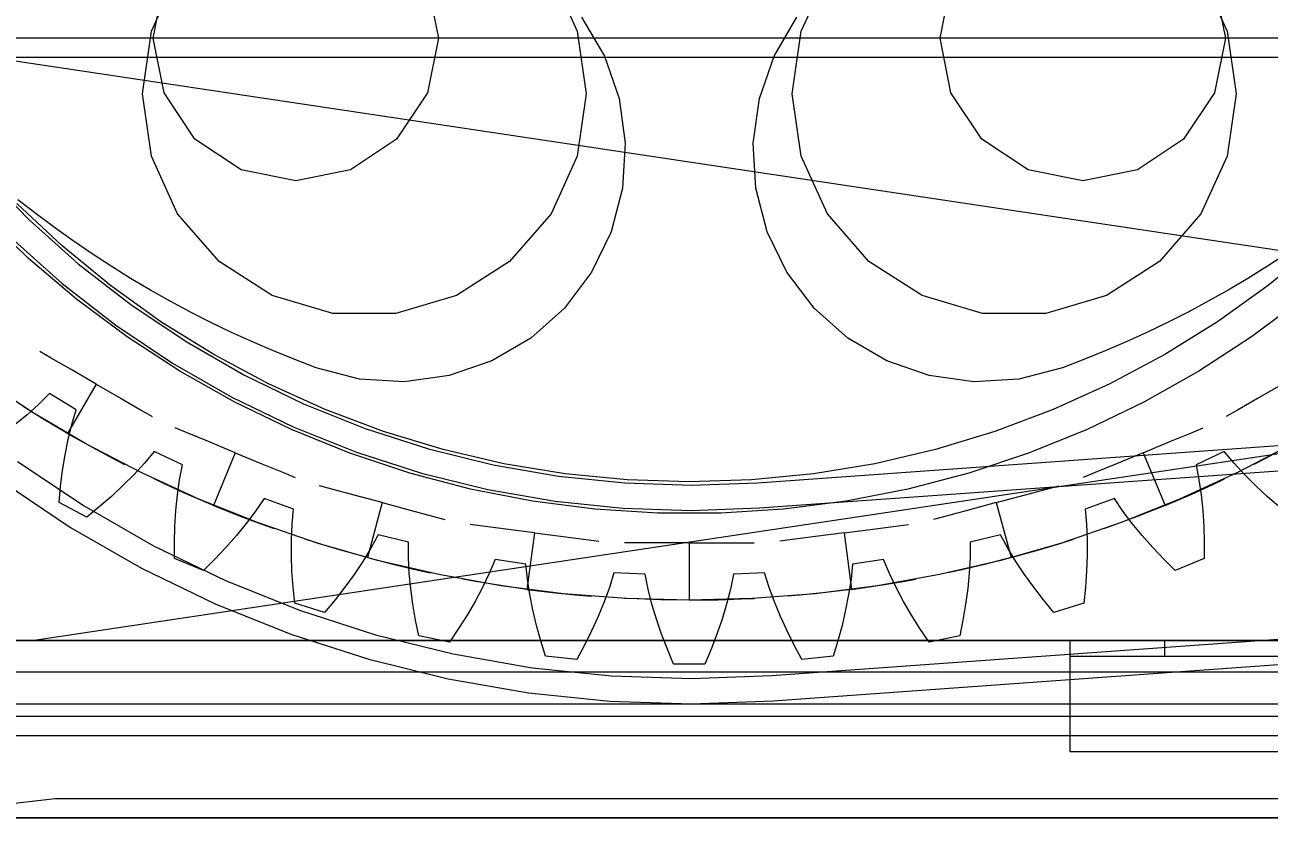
# Model space of a CAD drawing. Header units: millimetres. Extents: x -191664 to 191490, y -197311 to 10263.
# Drawn here: x 490.4 to 882.9, y -184227 to -183975.8 of the extents above; entities that cross this region are included whole.
import ezdxf

# ---------------------------------------------------------------- set-up
doc = ezdxf.new("R2010")
doc.units = ezdxf.units.MM
doc.layers.add('R15_COTAS_TRANSPORTE_P', color=1, linetype='Continuous', lineweight=0)
doc.layers.add('R15_PRENSA_RECEPCION_P', color=2, linetype='Continuous', lineweight=0)
doc.dimstyles.new('PLANTA_20', dxfattribs={"dimtxt": 50, "dimasz": 30, "dimexe": 30, "dimexo": 16, "dimgap": 20, "dimtad": 1, "dimtih": 1, "dimtoh": 1, "dimdec": 1, "dimzin": 0, "dimdsep": 46, "dimcen": 0.09, "dimadec": 0, "dimazin": 0, "dimtfac": 1, "dimtdec": 4, "dimtofl": 0, "dimtmove": 0, "dimatfit": 3, "dimfxl": 1, "dimtolj": 1, "dimtzin": 0, "dimarcsym": 0})

# ---------------------------------------------------------------- blocks, each defined once
blk = doc.blocks.new('*D131')
at = {"layer": 'Defpoints', "color": 0, "transparency": 16777216}
for p in [(1100, -183968.15), (1139.8, -184162.66), (1104.62, -184212), (1304.62, -184212), (1304.62, -184212)]:
    blk.add_point(p, dxfattribs=at)
at = {"layer": 'R15_COTAS_TRANSPORTE_P', "color": 0, "lineweight": -2, "transparency": 16777216}
blk.add_arc((1304.62, -184212), 172.05, 140.0034, 169.9966, dxfattribs=at)
at = {"layer": 'R15_COTAS_TRANSPORTE_P', "color": 0, "transparency": 16777216}
for points in [[(1169.28, -184097.88), (1176.35, -184104.95), (1194.03, -184080.2)], [(1140.17, -184182.55), (1130.2, -184181.68), (1132.57, -184212)]]:
    blk.add_solid(points, dxfattribs=at)
blk = doc.blocks.new('*D132')
at = {"layer": 'Defpoints', "color": 0, "transparency": 16777216}
for p in [(-500, -194490), (-500, -194490), (500, -194490), (203.29, -194656.68), (439.69, -194832.02)]:
    blk.add_point(p, dxfattribs=at)
at = {"layer": 'R15_COTAS_TRANSPORTE_P', "color": 0, "lineweight": -2, "transparency": 16777216}
blk.add_arc((-500, -194490), 722.77, 342.37834, 357.62166, dxfattribs=at)
at = {"layer": 'R15_COTAS_TRANSPORTE_P', "color": 0, "transparency": 16777216}
for points in [[(217.15, -194519.89), (227.15, -194520.1), (222.77, -194490)], [(193.59, -194710.42), (184.12, -194707.19), (179.18, -194737.2)]]:
    blk.add_solid(points, dxfattribs=at)
blk = doc.blocks.new('*D133')
at = {"layer": 'Defpoints', "color": 0, "transparency": 16777216}
for p in [(439.69, -194147.98), (217.89, -194406.09), (-500, -194490), (-500, -194490), (500, -194490)]:
    blk.add_point(p, dxfattribs=at)
at = {"layer": 'R15_COTAS_TRANSPORTE_P', "color": 0, "lineweight": -2, "transparency": 16777216}
blk.add_arc((-500, -194490), 722.77, 2.37834, 17.62166, dxfattribs=at)
at = {"layer": 'R15_COTAS_TRANSPORTE_P', "color": 0, "transparency": 16777216}
for points in [[(184.12, -194272.81), (193.59, -194269.58), (179.18, -194242.8)], [(227.15, -194459.9), (217.15, -194460.11), (222.77, -194490)]]:
    blk.add_solid(points, dxfattribs=at)

msp = doc.modelspace()

# ---------------------------------------------------------------- linework, layer by layer
at = {"layer": 'R15_PRENSA_RECEPCION_P', "color": 9, "true_color": 0xb9c3c2}
for p, q in [((530.34, -183977.81), (538.61, -183959.69)), ((656.39, -183959.69), (664.66, -183977.81)), ((735.34, -183977.81), (743.61, -183959.69)), ((861.39, -183959.69), (869.66, -183977.81)), ((530.88, -183979.99), (534.3, -183962.77)), ((617.45, -183962.77), (620.88, -183979.99)), ((779.12, -183979.99), (782.55, -183962.77)), ((865.7, -183962.77), (869.12, -183979.99)), ((666.03, -183973.35), (673.22, -183985.61)), ((726.78, -183985.61), (733.97, -183973.35)), ((920, -183980), (480, -183980)), ((527.5, -183997.54), (530.34, -183977.81)), ((534.3, -183997.21), (530.88, -183979.99)), ((620.88, -183979.99), (617.45, -183997.21)), ((664.66, -183977.81), (667.5, -183997.54)), ((732.5, -183997.54), (735.34, -183977.81)), ((782.55, -183997.21), (779.12, -183979.99)), ((869.12, -183979.99), (865.7, -183997.21)), ((869.66, -183977.81), (872.5, -183997.54)), ((480, -183986), (1720, -183986)), ((480, -183986), (1706.67, -184170)), ((1720, -183986), (493.33, -184170)), ((673.22, -183985.61), (677.87, -183999.04)), ((722.13, -183999.04), (726.78, -183985.61)), ((530.34, -184017.26), (527.5, -183997.54)), ((544.06, -184011.81), (534.3, -183997.21)), ((617.45, -183997.21), (607.69, -184011.81)), ((667.5, -183997.54), (664.66, -184017.26)), ((677.87, -183999.04), (679.82, -184013.12)), ((720.18, -184013.12), (722.13, -183999.04)), ((735.34, -184017.26), (732.5, -183997.54)), ((792.31, -184011.81), (782.55, -183997.21)), ((865.7, -183997.21), (855.94, -184011.81)), ((872.5, -183997.54), (869.66, -184017.26)), ((558.65, -184021.57), (544.06, -184011.81)), ((607.69, -184011.81), (593.1, -184021.57)), ((806.9, -184021.57), (792.31, -184011.81)), ((855.94, -184011.81), (841.35, -184021.57)), ((679.82, -184013.12), (678.98, -184027.3)), ((721.02, -184027.3), (720.18, -184013.12)), ((538.61, -184035.38), (530.34, -184017.26)), ((664.66, -184017.26), (656.39, -184035.38)), ((743.61, -184035.38), (735.34, -184017.26)), ((869.66, -184017.26), (861.39, -184035.38)), ((575.88, -184024.99), (558.65, -184021.57)), ((593.1, -184021.57), (575.88, -184024.99)), ((824.12, -184024.99), (806.9, -184021.57)), ((841.35, -184021.57), (824.12, -184024.99)), ((678.98, -184027.3), (675.39, -184041.06)), ((724.61, -184041.06), (721.02, -184027.3)), ((493.94, -184035.44), (488.24, -184031)), ((502.2, -184045.55), (487.87, -184032.13)), ((551.66, -184050.44), (538.61, -184035.38)), ((656.39, -184035.38), (643.34, -184050.44)), ((756.66, -184050.44), (743.61, -184035.38)), ((861.39, -184035.38), (848.34, -184050.44)), ((491.59, -184049.49), (477.31, -184035.66)), ((499.73, -184039.76), (493.94, -184035.44)), ((505.62, -184043.95), (499.73, -184039.76)), ((675.39, -184041.06), (669.18, -184053.84)), ((730.82, -184053.84), (724.61, -184041.06)), ((517.37, -184058.01), (502.2, -184045.55)), ((511.59, -184048.02), (505.62, -184043.95)), ((897.8, -184045.55), (882.63, -184058.01)), ((506.72, -184062.37), (491.59, -184049.49)), ((517.64, -184051.96), (511.59, -184048.02)), ((568.42, -184061.21), (551.66, -184050.44)), ((643.34, -184050.44), (626.58, -184061.21)), ((773.42, -184061.21), (756.66, -184050.44)), ((848.34, -184050.44), (831.58, -184061.21)), ((888.41, -184048.02), (882.36, -184051.96)), ((523.78, -184055.77), (517.64, -184051.96)), ((669.18, -184053.84), (660.6, -184065.17)), ((725.92, -184181.07), (2483.03, -184054.93)), ((739.4, -184065.17), (730.82, -184053.84)), ((882.36, -184051.96), (876.22, -184055.77)), ((533.33, -184069.44), (517.37, -184058.01)), ((530, -184059.45), (523.78, -184055.77)), ((882.63, -184058.01), (866.67, -184069.44)), ((876.22, -184055.77), (870, -184059.45)), ((522.64, -184074.25), (506.72, -184062.37)), ((536.29, -184062.99), (530, -184059.45)), ((587.54, -184066.82), (568.42, -184061.21)), ((626.58, -184061.21), (607.46, -184066.82)), ((726.49, -184189.05), (2483.6, -184062.91)), ((792.54, -184066.82), (773.42, -184061.21)), ((831.58, -184061.21), (812.46, -184066.82)), ((870, -184059.45), (863.71, -184062.99)), ((893.28, -184062.37), (877.36, -184074.25)), ((542.66, -184066.41), (536.29, -184062.99)), ((549.1, -184069.68), (542.66, -184066.41)), ((607.46, -184066.82), (587.54, -184066.82)), ((660.6, -184065.17), (649.98, -184074.61)), ((750.02, -184074.61), (739.4, -184065.17)), ((812.46, -184066.82), (792.54, -184066.82)), ((857.34, -184066.41), (850.9, -184069.68)), ((863.71, -184062.99), (857.34, -184066.41)), ((550, -184079.81), (533.33, -184069.44)), ((555.61, -184072.82), (549.1, -184069.68)), ((850.9, -184069.68), (844.39, -184072.82)), ((866.67, -184069.44), (850, -184079.81)), ((539.3, -184085.09), (522.64, -184074.25)), ((562.19, -184075.82), (555.61, -184072.82)), ((649.98, -184074.61), (637.71, -184081.8)), ((762.29, -184081.8), (750.02, -184074.61)), ((844.39, -184072.82), (837.81, -184075.82)), ((877.36, -184074.25), (860.7, -184085.09)), ((568.82, -184078.67), (562.19, -184075.82)), ((837.81, -184075.82), (831.18, -184078.67)), ((498.66, -184080.9), (495.14, -184078.87)), ((504.98, -184084.55), (498.66, -184080.9)), ((567.31, -184089.06), (550, -184079.81)), ((575.52, -184081.39), (568.82, -184078.67)), ((582.27, -184083.97), (575.52, -184081.39)), ((637.71, -184081.8), (624.28, -184086.45)), ((775.72, -184086.45), (762.29, -184081.8)), ((824.48, -184081.39), (817.73, -184083.97)), ((831.18, -184078.67), (824.48, -184081.39)), ((850, -184079.81), (832.69, -184089.06)), ((512.88, -184089.11), (504.98, -184084.55)), ((556.61, -184094.85), (539.3, -184085.09)), ((596.02, -184087.56), (582.27, -184083.97)), ((624.28, -184086.45), (610.21, -184088.4)), ((789.79, -184088.4), (775.72, -184086.45)), ((817.73, -184083.97), (803.98, -184087.56)), ((860.7, -184085.09), (843.39, -184094.85)), ((492.51, -184097.88), (475.92, -184086.94)), ((512.88, -184089.11), (503.88, -184104.7)), ((512.88, -184089.11), (520.77, -184093.67)), ((585.19, -184097.16), (567.31, -184089.06)), ((610.21, -184088.4), (596.02, -184087.56)), ((803.98, -184087.56), (789.79, -184088.4)), ((832.69, -184089.06), (814.81, -184097.16)), ((887.12, -184089.11), (879.23, -184093.67)), ((498.18, -184092.13), (494.75, -184095.52)), ((506.63, -184097.19), (498.18, -184092.13)), ((520.77, -184093.67), (527.09, -184097.32)), ((879.23, -184093.67), (872.91, -184097.32)), ((496.04, -184100.05), (489.83, -184096.19)), ((494.75, -184095.52), (491.12, -184098.78)), ((509.64, -184107.96), (492.51, -184097.88)), ((505.26, -184101.82), (506.63, -184097.19)), ((527.09, -184097.32), (530.61, -184099.35)), ((574.52, -184103.47), (556.61, -184094.85)), ((603.57, -184104.08), (585.19, -184097.16)), ((814.81, -184097.16), (796.43, -184104.08)), ((843.39, -184094.85), (825.48, -184103.47)), ((872.91, -184097.32), (869.39, -184099.35)), ((491.12, -184098.78), (487.31, -184101.92)), ((503.88, -184104.7), (496.04, -184100.05)), ((504.1, -184106.56), (505.26, -184101.82)), ((503.88, -184104.7), (511.82, -184109.16)), ((541.61, -184104.48), (537.87, -184102.93)), ((548.36, -184107.28), (541.61, -184104.48)), ((592.94, -184110.93), (574.52, -184103.47)), ((622.35, -184109.78), (603.57, -184104.08)), ((796.43, -184104.08), (777.65, -184109.78)), ((825.48, -184103.47), (807.06, -184110.93)), ((851.64, -184107.28), (858.39, -184104.48)), ((858.39, -184104.48), (862.13, -184102.93)), ((503.13, -184111.4), (504.1, -184106.56)), ((527.26, -184117.16), (509.64, -184107.96)), ((511.82, -184109.16), (518.27, -184112.61)), ((556.78, -184110.76), (548.36, -184107.28)), ((641.47, -184114.24), (622.35, -184109.78)), ((777.65, -184109.78), (758.53, -184114.24)), ((843.22, -184110.76), (851.64, -184107.28)), ((890.36, -184107.96), (872.74, -184117.16)), ((888.18, -184109.16), (881.73, -184112.61)), ((488.12, -184113.51), (509.07, -184127.56)), ((502.33, -184116.33), (503.13, -184111.4)), ((518.27, -184112.61), (521.87, -184114.47)), ((531.22, -184110.34), (528.14, -184114.05)), ((540.12, -184114.55), (531.22, -184110.34)), ((556.78, -184110.76), (549.89, -184127.39)), ((556.78, -184110.76), (565.2, -184114.25)), ((611.8, -184117.19), (592.94, -184110.93)), ((807.06, -184110.93), (788.2, -184117.19)), ((843.22, -184110.76), (834.8, -184114.25)), ((843.22, -184110.76), (850.11, -184127.39)), ((868.78, -184110.34), (859.88, -184114.55)), ((871.86, -184114.05), (868.78, -184110.34)), ((881.73, -184112.61), (878.13, -184114.47)), ((501.69, -184121.35), (502.33, -184116.33)), ((524.84, -184117.65), (521.36, -184121.14)), ((528.14, -184114.05), (524.84, -184117.65)), ((545.31, -184125.46), (527.26, -184117.16)), ((539.21, -184119.28), (540.12, -184114.55)), ((565.2, -184114.25), (571.95, -184117.04)), ((571.95, -184117.04), (575.7, -184118.6)), ((631.02, -184122.23), (611.8, -184117.19)), ((660.84, -184117.43), (641.47, -184114.24)), ((680.38, -184119.36), (660.84, -184117.43)), ((739.16, -184117.43), (719.62, -184119.36)), ((758.53, -184114.24), (739.16, -184117.43)), ((788.2, -184117.19), (768.98, -184122.23)), ((828.05, -184117.04), (824.3, -184118.6)), ((834.8, -184114.25), (828.05, -184117.04)), ((872.74, -184117.16), (854.69, -184125.46)), ((859.88, -184114.55), (860.79, -184119.28)), ((875.16, -184117.65), (871.86, -184114.05)), ((878.64, -184121.14), (875.16, -184117.65)), ((483.44, -184120), (504.85, -184134.35)), ((501.21, -184126.44), (501.69, -184121.35)), ((521.36, -184121.14), (517.7, -184124.55)), ((534.86, -184120.79), (531.18, -184119.06)), ((541.51, -184123.81), (534.86, -184120.79)), ((538.52, -184124.11), (539.21, -184119.28)), ((587.28, -184122.25), (583.36, -184121.2)), ((700, -184120), (680.38, -184119.36)), ((719.62, -184119.36), (700, -184120)), ((812.72, -184122.25), (816.64, -184121.2)), ((858.49, -184123.81), (865.14, -184120.79)), ((860.79, -184119.28), (861.48, -184124.11)), ((865.14, -184120.79), (868.82, -184119.06)), ((882.3, -184124.55), (878.64, -184121.14)), ((517.7, -184124.55), (513.88, -184127.86)), ((538.03, -184129.03), (538.52, -184124.11)), ((549.89, -184127.39), (541.51, -184123.81)), ((563.77, -184132.83), (545.31, -184125.46)), ((565.88, -184125.22), (563.18, -184129.21)), ((575.16, -184128.54), (565.88, -184125.22)), ((594.34, -184124.14), (587.28, -184122.25)), ((603.14, -184126.5), (594.34, -184124.14)), ((650.52, -184126.03), (631.02, -184122.23)), ((768.98, -184122.23), (749.48, -184126.03)), ((796.86, -184126.5), (805.66, -184124.14)), ((805.66, -184124.14), (812.72, -184122.25)), ((834.12, -184125.22), (824.84, -184128.54)), ((836.82, -184129.21), (834.12, -184125.22)), ((854.69, -184125.46), (836.23, -184132.83)), ((850.11, -184127.39), (858.49, -184123.81)), ((861.48, -184124.11), (861.97, -184129.03)), ((886.12, -184127.86), (882.3, -184124.55)), ((509.91, -184131.09), (501.21, -184126.44)), ((509.07, -184127.56), (530.95, -184140.1)), ((513.88, -184127.86), (509.91, -184131.09)), ((537.72, -184134.02), (538.03, -184129.03)), ((549.89, -184127.39), (558.35, -184130.78)), ((563.18, -184129.21), (560.25, -184133.12)), ((574.71, -184133.34), (575.16, -184128.54)), ((603.14, -184126.5), (598.48, -184143.88)), ((603.14, -184126.5), (611.94, -184128.86)), ((611.94, -184128.86), (619, -184130.75)), ((670.23, -184128.57), (650.52, -184126.03)), ((690.06, -184129.84), (670.23, -184128.57)), ((729.77, -184128.57), (709.94, -184129.84)), ((749.48, -184126.03), (729.77, -184128.57)), ((788.06, -184128.86), (781, -184130.75)), ((796.86, -184126.5), (788.06, -184128.86)), ((796.86, -184126.5), (801.52, -184143.88)), ((824.84, -184128.54), (825.29, -184133.34)), ((839.75, -184133.12), (836.82, -184129.21)), ((850.11, -184127.39), (841.65, -184130.78)), ((861.97, -184129.03), (862.28, -184134.02)), ((560.25, -184133.12), (557.13, -184136.94)), ((558.35, -184130.78), (565.19, -184133.36)), ((582.57, -184139.26), (563.77, -184132.83)), ((565.19, -184133.36), (569.01, -184134.73)), ((574.5, -184138.21), (574.71, -184133.34)), ((619, -184130.75), (622.91, -184131.8)), ((634.87, -184133.91), (630.85, -184133.38)), ((709.94, -184129.84), (690.06, -184129.84)), ((765.13, -184133.91), (769.15, -184133.38)), ((781, -184130.75), (777.09, -184131.8)), ((836.23, -184132.83), (817.43, -184139.26)), ((825.29, -184133.34), (825.5, -184138.21)), ((834.81, -184133.36), (830.99, -184134.73)), ((841.65, -184130.78), (834.81, -184133.36)), ((842.87, -184136.94), (839.75, -184133.12)), ((504.85, -184134.35), (527.22, -184147.18)), ((537.58, -184139.07), (537.72, -184134.02)), ((557.13, -184136.94), (553.82, -184140.69)), ((601.84, -184136.63), (599.54, -184140.87)), ((611.39, -184139.02), (601.84, -184136.63)), ((642.12, -184134.86), (634.87, -184133.91)), ((651.15, -184136.05), (642.12, -184134.86)), ((651.15, -184136.05), (648.8, -184153.89)), ((651.15, -184136.05), (660.18, -184137.24)), ((660.18, -184137.24), (667.43, -184138.19)), ((739.82, -184137.24), (732.57, -184138.19)), ((748.85, -184136.05), (739.82, -184137.24)), ((748.85, -184136.05), (757.88, -184134.86)), ((748.85, -184136.05), (751.2, -184153.89)), ((757.88, -184134.86), (765.13, -184133.91)), ((798.16, -184136.63), (788.61, -184139.02)), ((800.46, -184140.87), (798.16, -184136.63)), ((846.18, -184140.69), (842.87, -184136.94)), ((862.28, -184134.02), (862.42, -184139.07)), ((530.95, -184140.1), (553.65, -184151.1)), ((537.6, -184144.19), (537.58, -184139.07)), ((553.82, -184140.69), (550.34, -184144.36)), ((574.49, -184143.15), (574.5, -184138.21)), ((582.71, -184139.3), (578.84, -184138.07)), ((601.68, -184144.73), (582.57, -184139.26)), ((589.7, -184141.42), (582.71, -184139.3)), ((599.54, -184140.87), (597.01, -184145.04)), ((611.42, -184143.84), (611.39, -184139.02)), ((667.43, -184138.19), (671.45, -184138.72)), ((683.58, -184139.25), (679.53, -184139.25)), ((690.89, -184139.25), (683.58, -184139.25)), ((700, -184139.25), (690.89, -184139.25)), ((700, -184139.25), (700, -184157.25)), ((700, -184139.25), (709.11, -184139.25)), ((709.11, -184139.25), (716.42, -184139.25)), ((716.42, -184139.25), (720.47, -184139.25)), ((732.57, -184138.19), (728.55, -184138.72)), ((788.61, -184139.02), (788.58, -184143.84)), ((817.43, -184139.26), (798.32, -184144.73)), ((802.99, -184145.04), (800.46, -184140.87)), ((810.3, -184141.42), (817.29, -184139.3)), ((817.29, -184139.3), (821.16, -184138.07)), ((825.5, -184138.21), (825.51, -184143.15)), ((849.66, -184144.36), (846.18, -184140.69)), ((862.42, -184139.07), (862.4, -184144.19)), ((546.71, -184147.96), (537.6, -184144.19)), ((550.34, -184144.36), (546.71, -184147.96)), ((574.67, -184148.15), (574.49, -184143.15)), ((598.48, -184143.88), (589.7, -184141.42)), ((597.01, -184145.04), (594.27, -184149.15)), ((598.48, -184143.88), (607.31, -184146.14)), ((621.04, -184149.22), (601.68, -184144.73)), ((611.68, -184148.72), (611.42, -184143.84)), ((638.73, -184144.46), (636.86, -184148.91)), ((648.48, -184145.91), (638.73, -184144.46)), ((761.27, -184144.46), (751.52, -184145.91)), ((763.14, -184148.91), (761.27, -184144.46)), ((798.32, -184144.73), (778.96, -184149.22)), ((788.58, -184143.84), (788.32, -184148.72)), ((801.52, -184143.88), (792.69, -184146.14)), ((801.52, -184143.88), (810.3, -184141.42)), ((805.73, -184149.15), (802.99, -184145.04)), ((825.51, -184143.15), (825.33, -184148.15)), ((853.29, -184147.96), (849.66, -184144.36)), ((862.4, -184144.19), (853.29, -184147.96)), ((527.22, -184147.18), (550.42, -184158.42)), ((575.02, -184153.19), (574.67, -184148.15)), ((594.27, -184149.15), (591.35, -184153.21)), ((607.31, -184146.14), (614.43, -184147.8)), ((612.16, -184153.63), (611.68, -184148.72)), ((614.43, -184147.8), (618.39, -184148.67)), ((640.6, -184152.73), (621.04, -184149.22)), ((636.86, -184148.91), (634.75, -184153.31)), ((648.98, -184150.7), (648.48, -184145.91)), ((676.22, -184148.64), (674.8, -184153.25)), ((686.06, -184149.12), (676.22, -184148.64)), ((687.03, -184153.85), (686.06, -184149.12)), ((713.94, -184149.12), (712.97, -184153.85)), ((723.78, -184148.64), (713.94, -184149.12)), ((725.2, -184153.25), (723.78, -184148.64)), ((751.52, -184145.91), (751.02, -184150.7)), ((778.96, -184149.22), (759.4, -184152.73)), ((765.25, -184153.31), (763.14, -184148.91)), ((785.57, -184147.8), (781.61, -184148.67)), ((792.69, -184146.14), (785.57, -184147.8)), ((788.32, -184148.72), (787.84, -184153.63)), ((808.65, -184153.21), (805.73, -184149.15)), ((825.33, -184148.15), (824.98, -184153.19)), ((553.65, -184151.1), (577.06, -184160.49)), ((632.57, -184151.41), (628.57, -184150.69)), ((639.78, -184152.6), (632.57, -184151.41)), ((648.8, -184153.89), (639.78, -184152.6)), ((660.32, -184155.24), (640.6, -184152.73)), ((649.72, -184155.53), (648.98, -184150.7)), ((759.4, -184152.73), (739.68, -184155.24)), ((751.02, -184150.7), (750.28, -184155.53)), ((751.2, -184153.89), (760.22, -184152.6)), ((760.22, -184152.6), (767.43, -184151.41)), ((767.43, -184151.41), (771.43, -184150.69)), ((575.55, -184158.28), (575.02, -184153.19)), ((591.35, -184153.21), (588.25, -184157.2)), ((612.83, -184158.59), (612.16, -184153.63)), ((634.75, -184153.31), (632.43, -184157.67)), ((648.8, -184153.89), (657.85, -184154.98)), ((650.67, -184160.37), (649.72, -184155.53)), ((657.85, -184154.98), (665.12, -184155.7)), ((680.13, -184156.75), (660.32, -184155.24)), ((665.12, -184155.7), (669.17, -184156.04)), ((674.8, -184153.25), (673.13, -184157.83)), ((683.58, -184156.91), (679.53, -184156.72)), ((700, -184157.25), (680.13, -184156.75)), ((690.89, -184157.14), (683.58, -184156.91)), ((688.24, -184158.57), (687.03, -184153.85)), ((719.87, -184156.75), (700, -184157.25)), ((709.11, -184157.14), (716.42, -184156.91)), ((712.97, -184153.85), (711.76, -184158.57)), ((716.42, -184156.91), (720.47, -184156.72)), ((739.68, -184155.24), (719.87, -184156.75)), ((726.87, -184157.83), (725.2, -184153.25)), ((734.88, -184155.7), (730.83, -184156.04)), ((742.15, -184154.98), (734.88, -184155.7)), ((751.2, -184153.89), (742.15, -184154.98)), ((750.28, -184155.53), (749.33, -184160.37)), ((767.57, -184157.67), (765.25, -184153.31)), ((787.84, -184153.63), (787.17, -184158.59)), ((811.75, -184157.2), (808.65, -184153.21)), ((824.98, -184153.19), (824.45, -184158.28)), ((550.42, -184158.42), (574.35, -184168.01)), ((584.98, -184161.14), (575.55, -184158.28)), ((577.06, -184160.49), (601.07, -184168.22)), ((588.25, -184157.2), (584.98, -184161.14)), ((613.67, -184163.57), (612.83, -184158.59)), ((632.43, -184157.67), (629.92, -184161.99)), ((651.82, -184165.24), (650.67, -184160.37)), ((673.13, -184157.83), (671.25, -184162.4)), ((689.66, -184163.3), (688.24, -184158.57)), ((700, -184157.25), (690.89, -184157.14)), ((700, -184157.25), (709.11, -184157.14)), ((711.76, -184158.57), (710.34, -184163.3)), ((728.75, -184162.4), (726.87, -184157.83)), ((749.33, -184160.37), (748.18, -184165.24)), ((770.08, -184161.99), (767.57, -184157.67)), ((787.17, -184158.59), (786.33, -184163.57)), ((815.02, -184161.14), (811.75, -184157.2)), ((824.45, -184158.28), (815.02, -184161.14)), ((614.7, -184168.58), (613.67, -184163.57)), ((629.92, -184161.99), (627.23, -184166.27)), ((671.25, -184162.4), (669.17, -184166.94)), ((691.29, -184168.03), (689.66, -184163.3)), ((710.34, -184163.3), (708.71, -184168.03)), ((730.83, -184166.94), (728.75, -184162.4)), ((772.77, -184166.27), (770.08, -184161.99)), ((786.33, -184163.57), (785.3, -184168.58)), ((574.35, -184168.01), (598.89, -184175.92)), ((601.07, -184168.22), (625.56, -184174.26)), ((624.37, -184170.51), (614.7, -184168.58)), ((627.23, -184166.27), (624.37, -184170.51)), ((653.16, -184170.11), (651.82, -184165.24)), ((669.17, -184166.94), (666.91, -184171.47)), ((693.09, -184172.75), (691.29, -184168.03)), ((708.71, -184168.03), (706.91, -184172.75)), ((733.09, -184171.47), (730.83, -184166.94)), ((748.18, -184165.24), (746.84, -184170.11)), ((775.63, -184170.51), (772.77, -184166.27)), ((785.3, -184168.58), (775.63, -184170.51)), ((120, -184170), (2080, -184170)), ((204, -184170), (1706.67, -184170)), ((493.33, -184170), (204, -184170)), ((1996, -184170), (493.33, -184170)), ((654.66, -184175), (653.16, -184170.11)), ((666.91, -184171.47), (664.48, -184175.97)), ((695.07, -184177.47), (693.09, -184172.75)), ((706.91, -184172.75), (704.93, -184177.47)), ((735.52, -184175.97), (733.09, -184171.47)), ((746.84, -184170.11), (745.34, -184175)), ((598.89, -184175.92), (623.92, -184182.09)), ((625.56, -184174.26), (650.41, -184178.59)), ((664.48, -184175.97), (654.66, -184175)), ((745.34, -184175), (735.52, -184175.97)), ((650.41, -184178.59), (675.5, -184181.17)), ((704.93, -184177.47), (695.07, -184177.47)), ((623.92, -184182.09), (649.32, -184186.51)), ((675.5, -184181.17), (700.71, -184182)), ((700.71, -184182), (725.92, -184181.07)), ((649.32, -184186.51), (674.96, -184189.15)), ((674.96, -184189.15), (700.73, -184190)), ((700.73, -184190), (726.49, -184189.05))]:
    msp.add_line(p, q, dxfattribs=at)
at = {"layer": 'R15_PRENSA_RECEPCION_P', "color": 117, "true_color": 0x376c5b}
for p, q in [((721.55, -184120.23), (2478.66, -183994.09)), ((722.13, -184128.21), (2479.24, -184002.07)), ((477, -184022.17), (491.62, -184037.21)), ((491.62, -184037.21), (507.25, -184051.19)), ((486.08, -184042.98), (502.13, -184057.34)), ((507.25, -184051.19), (523.82, -184064.05)), ((502.13, -184057.34), (519.14, -184070.54)), ((523.82, -184064.05), (541.24, -184075.73)), ((519.14, -184070.54), (537.03, -184082.53)), ((541.24, -184075.73), (559.44, -184086.16)), ((537.03, -184082.53), (555.7, -184093.24)), ((559.44, -184086.16), (578.31, -184095.31)), ((555.7, -184093.24), (575.08, -184102.62)), ((578.31, -184095.31), (597.78, -184103.11)), ((575.08, -184102.62), (595.06, -184110.64)), ((597.78, -184103.11), (617.74, -184109.54)), ((617.74, -184109.54), (638.11, -184114.57)), ((595.06, -184110.64), (615.56, -184117.24)), ((615.56, -184117.24), (636.46, -184122.4)), ((638.11, -184114.57), (658.77, -184118.16)), ((658.77, -184118.16), (679.63, -184120.31)), ((679.63, -184120.31), (700.59, -184121)), ((700.59, -184121), (721.55, -184120.23)), ((636.46, -184122.4), (657.67, -184126.09)), ((657.67, -184126.09), (679.09, -184128.29)), ((679.09, -184128.29), (700.61, -184129)), ((700.61, -184129), (722.13, -184128.21)), ((500, -184220), (480.42, -184222.21)), ((3000, -184220), (500, -184220))]:
    msp.add_line(p, q, dxfattribs=at)
at = {"layer": 'R15_PRENSA_RECEPCION_P', "color": 251, "true_color": 0x53616b}
for p, q in [((0, -184170), (2200, -184170)), ((820, -184170), (850, -184170)), ((820, -184170), (820, -184175)), ((850, -184175), (850, -184170)), ((820, -184175), (1380, -184175)), ((820, -184175), (820, -184205)), ((820, -184175), (850, -184175)), ((0, -184190), (2200, -184190)), ((0, -184200), (2200, -184200)), ((820, -184205), (1380, -184205)), ((0, -184226), (2200, -184226))]:
    msp.add_line(p, q, dxfattribs=at)
at = {"layer": 'R15_PRENSA_RECEPCION_P', "color": 117, "true_color": 0x28865c}
for p, q in [((1010, -184180), (410, -184180)), ((1230, -184194), (250, -184194)), ((1230, -184226), (250, -184226))]:
    msp.add_line(p, q, dxfattribs=at)

# ---------------------------------------------------------------- dimensions: what is measured, and where the dimension line sits
at = {"layer": 'R15_COTAS_TRANSPORTE_P'}
for base, line1, line2, picture, middle in [((217.89, -194406.09), ((-500, -194490), (500, -194490)), ((-500, -194490), (439.69, -194147.98)), '*D133', (191490.46, -33543.69)), ((203.29, -194656.68), ((-500, -194490), (500, -194490)), ((-500, -194490), (439.69, -194832.02)), '*D132', (-191664.11, -34001.98)), ((1139.8, -184162.66), ((1304.62, -184212), (1104.62, -184212)), ((1304.62, -184212), (1100, -183968.15)), '*D131', (-166426.35, -78863.51))]:
    dim = msp.add_angular_dim_2l(base=base, line1=line1, line2=line2, dimstyle='PLANTA_20', dxfattribs=at)
    dim.commit()
    dim.dimension.update_dxf_attribs({"geometry": picture, "text_midpoint": middle})

doc.saveas('drawing.dxf')
